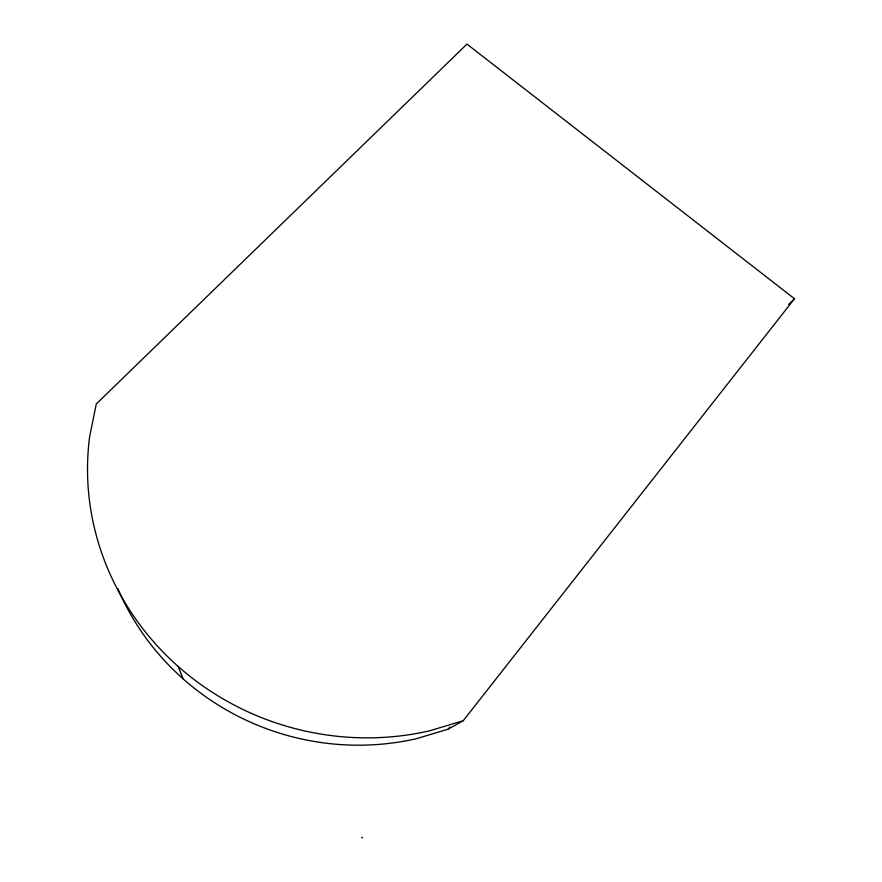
<?xml version="1.0" encoding="UTF-8"?>
<svg xmlns="http://www.w3.org/2000/svg" width="882" height="882" viewBox="0 0 882 882"><rect width="100%" height="100%" fill="white"/><g stroke="black" fill="none" stroke-linecap="round" stroke-linejoin="round"><path stroke-width="1.32" d="M463.226 720.704L794.473 298.744L466.975 44.1L96.281 403.978L89.633 436.744A273.53 260.796 16.4 0 0 429.325 730.891L463.226 720.704L448.232 729.127L416.613 738.653A255.471 245.417 15.8 0 1 117.934 588.823M448.232 729.127L449.93 726.966M788.684 304.488L794.473 298.744M361.741 837.205L362.524 837.9M178.175 666.439L183.059 678.809"/></g></svg>
